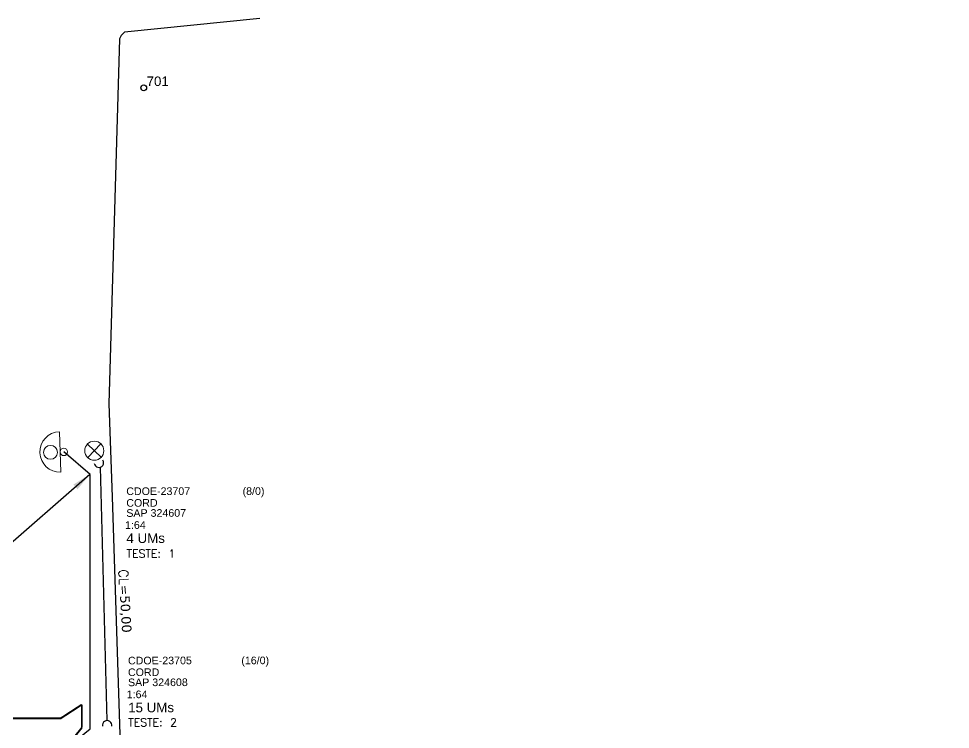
# Model space of a CAD drawing. Header units: millimetres. Extents: x 3188 to 4026, y 157 to 751.
# Drawn here: x 3331.9 to 3429.8, y 406.2 to 480.7 of the extents above; entities that cross this region are included whole.
import ezdxf
from ezdxf.enums import TextEntityAlignment as Align

# ---------------------------------------------------------------- set-up
doc = ezdxf.new("R2010")
doc.units = ezdxf.units.MM
doc.header["$LTSCALE"] = 0.1
doc.header["$MEASUREMENT"] = 0
for name, color, linetype, lineweight in [('10.4-Postes', 1, 'Continuous', 0), ("20.0-LEGENDA DOS CDO'S", 1, 'Continuous', 0), ('20.2-CDO_POSTE', 1, 'Continuous', 5), ('20.6-CORDOALHA_SUPORTE', 7, 'Continuous', 25), ('Numeração', 251, 'Continuous', 0)]:
    doc.layers.add(name, color=color, linetype=linetype, lineweight=lineweight)
for name, color, linetype in [('CAP a instalar', 1, 'Continuous'), ('label_cabos', 7, 'Continuous'), ('Numeração Texto', 34, 'Continuous'), ('QUADRA', 7, 'Continuous')]:
    doc.layers.add(name, color=color, linetype=linetype)
doc.styles.add('ARIAL', font='arial.ttf')
doc.styles.add('DIGICADE', font='arial.ttf')
doc.styles.add('ROMANS', font='romans.shx')
doc.styles.add('siredit', font='verdana.ttf')
doc.linetypes.add('FENCELINE1', pattern='A,0.25,-0.1,[133,ltypeshp.shx,S=0.1,R=0,X=-0.1,Y=0],-0.1,1', length=1.45)
doc.dimstyles.new('CC', dxfattribs={"dimtxt": 1, "dimasz": 2, "dimexe": 0.18, "dimexo": 0.0625, "dimgap": 0.09, "dimtad": 0, "dimdec": 0, "dimrnd": 1, "dimzin": 0, "dimdsep": 46, "dimtxsty": 'siredit', "dimblk": 'NONE', "dimcen": 0, "dimse1": 1, "dimse2": 1, "dimsd1": 1, "dimsd2": 1, "dimclrt": 7, "dimadec": 0, "dimazin": 0, "dimtfac": 1, "dimtdec": 0, "dimtofl": 0, "dimtmove": 0, "dimatfit": 3, "dimfxl": 0, "dimtolj": 1, "dimtzin": 0, "dimarcsym": 0})

# ---------------------------------------------------------------- blocks, each defined once
blk = doc.blocks.new('Inst CDOE-16 CAIXA DIST OPT CDOE 48F_16D C_SPL_2_1_8')
at = {"layer": "20.0-LEGENDA DOS CDO'S", "color": 0}
for tag, p, style, flags in [('ID_ATIVIDADE', (0.12, 6.472), 'ARIAL', 3), ('FATOR', (7.921, 6.472), 'ARIAL', 1), ('QTDE', (0.097, -1.17), 'DIGICADE', 3)]:
    blk.add_attdef(tag, p, '', height=0.8, rotation=0.11799, dxfattribs=dict(at, style=style, flags=flags))
at = {"layer": "20.0-LEGENDA DOS CDO'S", "color": 0, "style": 'ARIAL'}
for tag, p, height in [('FID', (0.12, 5.248), 0.8), ('CORDOALHA', (0.122, 4.023), 0.8), ('SAP', (0.124, 2.961), 0.8), ('1:XX', (-0.012, 1.7), 0.8), ('UMS', (0.141, 0.217), 1)]:
    blk.add_attdef(tag, p, '', height=height, rotation=0.11799, dxfattribs=at)
blk.add_attdef('FIBRAS_UTILIZADAS', text='', height=0.8, rotation=0.11799, dxfattribs=at).set_placement((13.479, 5.263), align=Align.CENTER)
blk = doc.blocks.new('Teste  FTTH')
at = {"color": 0, "lineweight": 0, "style": 'ROMANS'}
for tag, p in [('TESTE', (-2.302, -0.29)), ('QTDE', (0.212, -0.29))]:
    blk.add_attdef(tag, p, '', height=0.48, dxfattribs=at)
for tag, p, flags in [('FID', (-2.227, -1.253), 1), ('FATOR', (-2.227, -2.028), 3), ('ID_ATIVIDADE', (-2.227, -2.716), 3)]:
    blk.add_attdef(tag, p, '', height=0.48, dxfattribs=dict(at, flags=flags))
blk = doc.blocks.new('POLE_POLE')
at = {"color": 1}
for p, q in [((-0.00000309, 0.00000689), (0.00000269, 0.00000147)), ((0.00000251, 0.00000707), (-0.00000291, 0.00000129))]:
    blk.add_line(p, q, dxfattribs=at)
blk.add_circle((-0.0000002, 0.00000418), 0.00000396, dxfattribs=at)
blk = doc.blocks.new('*U16')
at = {"color": 0}
blk.add_line((2.145, -0.582), (-2.104, -0.684), dxfattribs=at)
for centre, radius in [((-0.004, 0.376), 0.733), ((0.03, -1.026), 0.393)]:
    blk.add_circle(centre, radius, dxfattribs=at)
blk.add_arc((0.02, -0.633), 2.125, 1.37817, 181.37817, dxfattribs=at)
blk = doc.blocks.new('Inst CDOE-8 CAIXA DIST OPT CDOE 48F_8D C_SPL OPTAP')
at = {"layer": "20.0-LEGENDA DOS CDO'S", "color": 0}
for tag, p, style, flags in [('ID_ATIVIDADE', (0.12, 6.472), 'ARIAL', 3), ('FATOR', (7.921, 6.472), 'ARIAL', 1), ('QTDE', (0.235, -0.97), 'DIGICADE', 3)]:
    blk.add_attdef(tag, p, '', height=0.8, rotation=0.11799, dxfattribs=dict(at, style=style, flags=flags))
at = {"layer": "20.0-LEGENDA DOS CDO'S", "color": 0, "style": 'ARIAL'}
for tag, p, height in [('FID', (0.12, 5.248), 0.8), ('CORDOALHA', (0.122, 4.023), 0.8), ('SAP', (0.124, 2.961), 0.8), ('1:XX', (-0.012, 1.7), 0.8), ('UMS', (0.141, 0.217), 1)]:
    blk.add_attdef(tag, p, '', height=height, rotation=0.11799, dxfattribs=at)
blk.add_attdef('FIBRAS_UTILIZADAS', text='', height=0.8, rotation=0.11799, dxfattribs=at).set_placement((13.479, 5.263), align=Align.CENTER)
blk = doc.blocks.new('Inst CORD BENZINAL 4.55MM 3F (sem recursos)')
at = {"layer": '20.6-CORDOALHA_SUPORTE', "color": 0, "lineweight": 0, "style": 'ROMANS'}
blk.add_attdef('LANCE', text='', height=1, dxfattribs=at).set_placement((-0.538, -2.215), align=Align.RIGHT)
at = {"layer": '20.6-CORDOALHA_SUPORTE', "color": 0, "style": 'siredit'}
blk.add_attdef('QTDE', (-0.538, -2.215), '', height=1, rotation=359.69001, dxfattribs=at)
at = {"layer": '20.6-CORDOALHA_SUPORTE', "color": 0, "lineweight": 0, "style": 'ROMANS'}
for tag, p, flags in [('FATOR', (-5.196, -4.442), 3), ('ID_ATIVIDADE', (-5.201, -6.669), 3), ('FID', (-5.201, -8.896), 1)]:
    blk.add_attdef(tag, p, '', height=1, dxfattribs=dict(at, flags=flags))
blk = doc.blocks.new('_None')

msp = doc.modelspace()

# ---------------------------------------------------------------- linework, layer by layer
at = {"layer": '20.6-CORDOALHA_SUPORTE'}
msp.add_line((3341.253, 407.076), (3340.555, 433.665), dxfattribs=at)
for centre, start, end in [((3340.376, 434.128), 189.29673, 33.01079), ((3341.248, 406.579), 347.61742, 191.33147)]:
    msp.add_arc(centre, 0.497, start, end, dxfattribs=at)
at = {"layer": 'CAP a instalar', "color": 7, "linetype": 'FENCELINE1', "ltscale": 5}
for p, q in [((3339.466, 432.88), (3336.696, 435.259)), ((3339.466, 406.211), (3339.466, 432.88)), ((3336.651, 403.941), (3339.466, 406.211))]:
    msp.add_line(p, q, dxfattribs=at)
at = {"layer": 'CAP a instalar', "linetype": 'FENCELINE1', "ltscale": 5, "const_width": 0.2}
for points in [[(3338.587, 408.752), (3336.385, 407.318), (3305.843, 407.318)], [(3338.587, 406.325), (3338.587, 408.752)], [(3336.651, 403.941), (3338.587, 406.325)]]:
    msp.add_lwpolyline(points, dxfattribs=at)
at = {"layer": 'Numeração'}
msp.add_circle((3345.082, 473.452), 0.3, dxfattribs=at)
at = {"layer": 'Numeração Texto'}
msp.add_circle((3345.082, 473.452), 0.3, dxfattribs=at)
at = {"layer": 'QUADRA', "color": 4}
msp.add_lwpolyline([(3357.258, 480.713), (3343.07, 479.294), (3342.697, 478.937), (3342.549, 478.579), (3341.409, 440.312), (3341.781, 430.537), (3343.435, 378.562), (3343.934, 358.535), (3344.106, 358.059), (3344.493, 357.82), (3344.992, 357.701), (3370.682, 359.727), (3493.84, 364.139)], dxfattribs=at)
msp.add_lwpolyline([(3357.258, 480.713), (3343.07, 479.294), (3342.697, 478.937), (3342.549, 478.579), (3341.409, 440.312), (3341.781, 430.537), (3343.435, 378.562), (3343.934, 358.535), (3344.106, 358.059), (3344.493, 357.82), (3344.992, 357.701), (3370.682, 359.727), (3493.84, 364.139)], dxfattribs=at)

# ---------------------------------------------------------------- block references
at = {"layer": '10.4-Postes', "color": 1, "xscale": 252525.25, "yscale": 252525.25, "zscale": 252525.25}
msp.add_blockref('POLE_POLE', (3339.944, 434.33), dxfattribs=at)
at = {"layer": "20.0-LEGENDA DOS CDO'S", "color": 7, "lineweight": 0}
msp.add_blockref('Inst CDOE-8 CAIXA DIST OPT CDOE 48F_8D C_SPL OPTAP', (3343.129, 425.485), dxfattribs=at).add_auto_attribs({'FID': 'CDOE-23707', 'CORDOALHA': 'CORD', 'SAP': 'SAP 324607', '1:XX': '1:64', 'UMS': '4 UMs', 'FIBRAS_UTILIZADAS': '(8/0)'})
at = {"layer": "20.0-LEGENDA DOS CDO'S", "color": 7, "lineweight": 0, "xscale": 1.750499999965802, "yscale": 1.750499999150634, "zscale": 1.7505, "rotation": 3.127576981831233e-05}
msp.add_blockref('Teste  FTTH', (3347.306, 424.679), dxfattribs=at).add_auto_attribs({'TESTE': 'TESTE:', 'QTDE': '1'})
at = {"layer": "20.0-LEGENDA DOS CDO'S", "color": 5, "lineweight": 0}
msp.add_blockref('Inst CDOE-16 CAIXA DIST OPT CDOE 48F_16D C_SPL_2_1_8', (3343.307, 407.721), dxfattribs=at).add_auto_attribs({'FID': 'CDOE-23705', 'CORDOALHA': 'CORD', 'SAP': 'SAP 324608', '1:XX': '1:64', 'UMS': '15 UMs', 'FIBRAS_UTILIZADAS': '(16/0)'})
at = {"layer": "20.0-LEGENDA DOS CDO'S", "color": 5, "lineweight": 0, "xscale": 1.750499999976899, "yscale": 1.750499999150634, "zscale": 1.750499999999995, "rotation": 0.004078592060095458}
msp.add_blockref('Teste  FTTH', (3347.485, 406.974), dxfattribs=at).add_auto_attribs({'TESTE': 'TESTE:', 'QTDE': '2'})
at = {"layer": '20.2-CDO_POSTE', "color": 7, "xscale": -1, "rotation": 93.19505254798555}
msp.add_blockref('*U16', (3335.669, 435.231), dxfattribs=at)
at = {"layer": '20.6-CORDOALHA_SUPORTE', "color": 0, "lineweight": 0, "rotation": 273.5953638577346}
msp.add_blockref('Inst CORD BENZINAL 4.55MM 3F (sem recursos)', (3344.836, 419.785), dxfattribs=at).add_auto_attribs({'QTDE': '50,00', 'LANCE': 'CL='})

# ---------------------------------------------------------------- texts
at = {"layer": 'Numeração Texto', "linetype": 'Continuous', "insert": (3345.38, 474.645), "char_height": 1, "width": 2.6528, "attachment_point": 1, "style": 'DIGICADE'}
msp.add_mtext('\\fArial|b0|i0|c0|p34;\\W1.0000000000;\\T1.0000000000;\\o\\l701', dxfattribs=at)
msp.add_mtext('\\fArial|b0|i0|c0|p34;\\W1.0000000000;\\T1.0000000000;\\o\\l701', dxfattribs=at)

# ---------------------------------------------------------------- leaders
at = {"layer": 'label_cabos'}
msp.add_leader([(3339.421, 432.903), (3325.159, 420.446)], dimstyle='CC', override={"dimgap": 0.09, "dimtad": 0}, dxfattribs=at)

doc.saveas('drawing.dxf')
